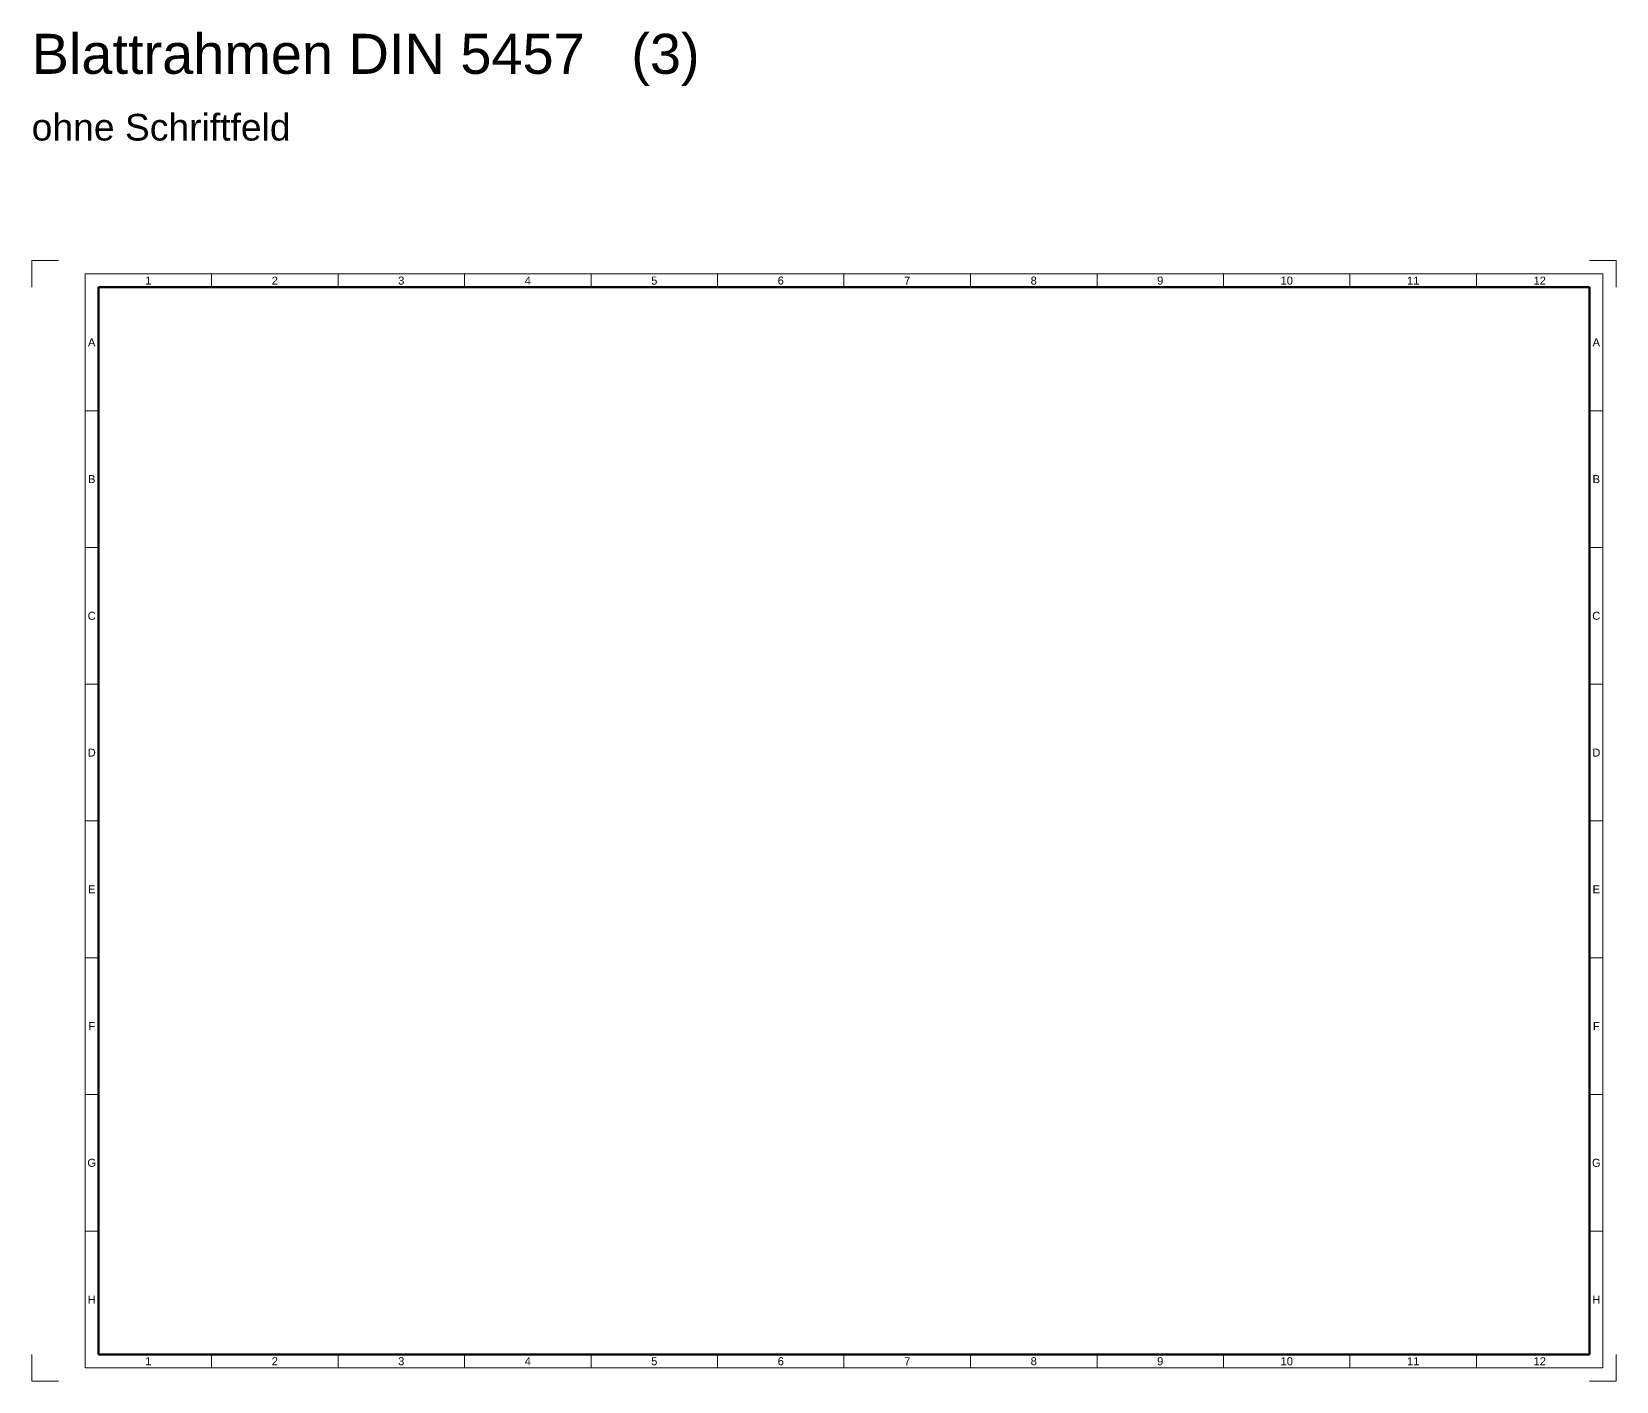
# Model space of a CAD drawing. Header units: millimetres. Extents: x 633 to 4785, y -1154 to 2521.
# Drawn here: x 2406 to 3000, y 340 to 846 of the extents above; entities that cross this region are included whole.
import ezdxf

# ---------------------------------------------------------------- set-up
doc = ezdxf.new("R2010")
doc.units = ezdxf.units.MM
doc.header["$LTSCALE"] = 5
for name, color, linetype, lineweight, true_color in [('_Blattschnitt', 1, 'Continuous', 5, 0xff0000), ('_Legende', 7, 'Continuous', 5, 0x000000), ('_Raster_0.18mm', 94, 'Continuous', 18, 0x008000), ('_Raster_1.00mm', 5, 'Continuous', 100, 0x0000ff), ('_Raster_Einteilung', 7, 'Continuous', 18, 0x000000), ('_Raster_txt', 7, 'Continuous', 5, 0x000000)]:
    doc.layers.add(name, color=color, linetype=linetype, lineweight=lineweight, true_color=true_color)
doc.styles.add('textstyle1159', font='')
doc.styles.add('textstyle1160', font='')
doc.styles.add('textstyle1560', font='')
doc.styles.add('textstyle1561', font='')
doc.styles.add('textstyle1562', font='')
doc.styles.add('textstyle1563', font='')
doc.styles.add('textstyle1564', font='')
doc.styles.add('textstyle1565', font='')
doc.styles.add('textstyle1566', font='')
doc.styles.add('textstyle1567', font='')
doc.styles.add('textstyle1568', font='')
doc.styles.add('textstyle1569', font='')
doc.styles.add('textstyle1570', font='')
doc.styles.add('textstyle1571', font='')
doc.styles.add('textstyle1572', font='')
doc.styles.add('textstyle1573', font='')
doc.styles.add('textstyle1574', font='')
doc.styles.add('textstyle1575', font='')
doc.styles.add('textstyle1576', font='')
doc.styles.add('textstyle1577', font='')
doc.styles.add('textstyle1578', font='')
doc.styles.add('textstyle1579', font='')
doc.styles.add('textstyle1580', font='')
doc.styles.add('textstyle1581', font='')
doc.styles.add('textstyle1582', font='')
doc.styles.add('textstyle1583', font='')
doc.styles.add('textstyle1584', font='')
doc.styles.add('textstyle1585', font='')
doc.styles.add('textstyle1586', font='')
doc.styles.add('textstyle1587', font='')
doc.styles.add('textstyle1588', font='')
doc.styles.add('textstyle1589', font='')
doc.styles.add('textstyle1590', font='')
doc.styles.add('textstyle1591', font='')
doc.styles.add('textstyle1592', font='')
doc.styles.add('textstyle1593', font='')
doc.styles.add('textstyle1594', font='')
doc.styles.add('textstyle1595', font='')
doc.styles.add('textstyle1596', font='')
doc.styles.add('textstyle1597', font='')
doc.styles.add('textstyle1598', font='')
doc.styles.add('textstyle1667', font='')
doc.styles.get('textstyle1159').set_extended_font_data('Arial')
doc.styles.get('textstyle1160').set_extended_font_data('Arial')
doc.styles.get('textstyle1560').set_extended_font_data('Arial')
doc.styles.get('textstyle1561').set_extended_font_data('Arial')
doc.styles.get('textstyle1562').set_extended_font_data('Arial')
doc.styles.get('textstyle1563').set_extended_font_data('Arial')
doc.styles.get('textstyle1564').set_extended_font_data('Arial')
doc.styles.get('textstyle1565').set_extended_font_data('Arial')
doc.styles.get('textstyle1566').set_extended_font_data('Arial')
doc.styles.get('textstyle1567').set_extended_font_data('Arial')
doc.styles.get('textstyle1568').set_extended_font_data('Arial')
doc.styles.get('textstyle1569').set_extended_font_data('Arial')
doc.styles.get('textstyle1570').set_extended_font_data('Arial')
doc.styles.get('textstyle1571').set_extended_font_data('Arial')
doc.styles.get('textstyle1572').set_extended_font_data('Arial')
doc.styles.get('textstyle1573').set_extended_font_data('Arial')
doc.styles.get('textstyle1574').set_extended_font_data('Arial')
doc.styles.get('textstyle1575').set_extended_font_data('Arial')
doc.styles.get('textstyle1576').set_extended_font_data('Arial')
doc.styles.get('textstyle1577').set_extended_font_data('Arial')
doc.styles.get('textstyle1578').set_extended_font_data('Arial')
doc.styles.get('textstyle1579').set_extended_font_data('Arial')
doc.styles.get('textstyle1580').set_extended_font_data('Arial')
doc.styles.get('textstyle1581').set_extended_font_data('Arial')
doc.styles.get('textstyle1582').set_extended_font_data('Arial')
doc.styles.get('textstyle1583').set_extended_font_data('Arial')
doc.styles.get('textstyle1584').set_extended_font_data('Arial')
doc.styles.get('textstyle1585').set_extended_font_data('Arial')
doc.styles.get('textstyle1586').set_extended_font_data('Arial')
doc.styles.get('textstyle1587').set_extended_font_data('Arial')
doc.styles.get('textstyle1588').set_extended_font_data('Arial')
doc.styles.get('textstyle1589').set_extended_font_data('Arial')
doc.styles.get('textstyle1590').set_extended_font_data('Arial')
doc.styles.get('textstyle1591').set_extended_font_data('Arial')
doc.styles.get('textstyle1592').set_extended_font_data('Arial')
doc.styles.get('textstyle1593').set_extended_font_data('Arial')
doc.styles.get('textstyle1594').set_extended_font_data('Arial')
doc.styles.get('textstyle1595').set_extended_font_data('Arial')
doc.styles.get('textstyle1596').set_extended_font_data('Arial')
doc.styles.get('textstyle1597').set_extended_font_data('Arial')
doc.styles.get('textstyle1598').set_extended_font_data('Arial')
doc.styles.get('textstyle1667').set_extended_font_data('Arial')

msp = doc.modelspace()

# ---------------------------------------------------------------- linework, layer by layer
at = {"layer": '_Blattschnitt'}
for p, q in [((2406.38, 760.29), (2416.38, 760.29)), ((2406.38, 760.29), (2406.38, 750.29)), ((3000.38, 760.29), (2990.38, 760.29)), ((3000.38, 760.29), (3000.38, 750.29)), ((2406.38, 340.29), (2406.38, 350.29)), ((3000.38, 340.29), (3000.38, 350.29)), ((2406.38, 340.29), (2416.38, 340.29)), ((3000.38, 340.29), (2990.38, 340.29))]:
    msp.add_line(p, q, dxfattribs=at)
at = {"layer": '_Raster_0.18mm'}
for p, q in [((2995.38, 755.29), (2426.38, 755.29)), ((2426.38, 755.29), (2426.38, 345.29)), ((2995.38, 345.29), (2995.38, 755.29)), ((2426.38, 345.29), (2995.38, 345.29))]:
    msp.add_line(p, q, dxfattribs=at)
at = {"layer": '_Raster_1.00mm'}
for p, q in [((2990.38, 750.29), (2431.38, 750.29)), ((2431.38, 750.29), (2431.38, 350.29)), ((2990.38, 350.29), (2990.38, 750.29)), ((2431.38, 350.29), (2990.38, 350.29))]:
    msp.add_line(p, q, dxfattribs=at)
at = {"layer": '_Raster_Einteilung'}
for p, q in [((2473.8, 755.29), (2473.8, 750.29)), ((2521.22, 755.29), (2521.22, 750.29)), ((2568.63, 755.29), (2568.63, 750.29)), ((2616.05, 755.29), (2616.05, 750.29)), ((2663.47, 755.29), (2663.47, 750.29)), ((2710.88, 755.29), (2710.88, 750.29)), ((2758.3, 755.29), (2758.3, 750.29)), ((2805.72, 755.29), (2805.72, 750.29)), ((2853.13, 755.29), (2853.13, 750.29)), ((2900.55, 755.29), (2900.55, 750.29)), ((2947.97, 755.29), (2947.97, 750.29)), ((2426.38, 704.04), (2431.38, 704.04)), ((2990.38, 704.04), (2995.38, 704.04)), ((2426.38, 652.79), (2431.38, 652.79)), ((2990.38, 652.79), (2995.38, 652.79)), ((2426.38, 601.54), (2431.38, 601.54)), ((2990.38, 601.54), (2995.38, 601.54)), ((2426.38, 550.29), (2431.38, 550.29)), ((2990.38, 550.29), (2995.38, 550.29)), ((2426.38, 499.04), (2431.38, 499.04)), ((2990.38, 499.04), (2995.38, 499.04)), ((2426.38, 447.79), (2431.38, 447.79)), ((2990.38, 447.79), (2995.38, 447.79)), ((2426.38, 396.54), (2431.38, 396.54)), ((2990.38, 396.54), (2995.38, 396.54)), ((2473.8, 350.29), (2473.8, 345.29)), ((2521.22, 350.29), (2521.22, 345.29)), ((2568.63, 350.29), (2568.63, 345.29)), ((2616.05, 350.29), (2616.05, 345.29)), ((2663.47, 350.29), (2663.47, 345.29)), ((2710.88, 350.29), (2710.88, 345.29)), ((2758.3, 350.29), (2758.3, 345.29)), ((2805.72, 350.29), (2805.72, 345.29)), ((2853.13, 350.29), (2853.13, 345.29)), ((2900.55, 350.29), (2900.55, 345.29)), ((2947.97, 350.29), (2947.97, 345.29))]:
    msp.add_line(p, q, dxfattribs=at)

# ---------------------------------------------------------------- texts
at = {"layer": '_Legende', "attachment_point": 1}
for s, insert, char_height, style in [('Blattrahmen DIN 5457   (3)', (2406.38, 845.29), 15, 'textstyle1160'), ('ohne Schriftfeld', (2406.38, 815.29), 10, 'textstyle1159')]:
    msp.add_mtext(s, dxfattribs=dict(at, insert=insert, char_height=char_height, style=style))
at = {"layer": '_Raster_txt', "char_height": 3, "attachment_point": 5}
for s, insert, style in [('1', (2450.09, 752.79), 'textstyle1587'), ('2', (2497.51, 752.79), 'textstyle1588'), ('3', (2544.92, 752.79), 'textstyle1589'), ('4', (2592.34, 752.79), 'textstyle1590'), ('5', (2639.76, 752.79), 'textstyle1591'), ('6', (2687.17, 752.79), 'textstyle1592'), ('7', (2734.59, 752.79), 'textstyle1593'), ('8', (2782.01, 752.79), 'textstyle1594'), ('9', (2829.42, 752.79), 'textstyle1595'), ('10', (2876.84, 752.79), 'textstyle1596'), ('11', (2924.26, 752.79), 'textstyle1597'), ('12', (2971.67, 752.79), 'textstyle1598'), ('A', (2428.88, 729.66), 'textstyle1567'), ('A', (2992.88, 729.66), 'textstyle1575'), ('B', (2428.88, 678.41), 'textstyle1566'), ('B', (2992.88, 678.41), 'textstyle1574'), ('C', (2428.88, 627.16), 'textstyle1565'), ('C', (2992.88, 627.16), 'textstyle1573'), ('D', (2428.88, 575.91), 'textstyle1564'), ('D', (2992.88, 575.91), 'textstyle1572'), ('E', (2428.88, 524.66), 'textstyle1563'), ('E', (2992.88, 524.66), 'textstyle1571'), ('F', (2428.88, 473.41), 'textstyle1562'), ('F', (2992.88, 473.41), 'textstyle1570'), ('G', (2428.88, 422.16), 'textstyle1561'), ('G', (2992.88, 422.16), 'textstyle1569'), ('H', (2428.88, 370.91), 'textstyle1560'), ('H', (2992.88, 370.91), 'textstyle1568'), ('1', (2450.09, 347.79), 'textstyle1667'), ('2', (2497.51, 347.79), 'textstyle1576'), ('3', (2544.92, 347.79), 'textstyle1577'), ('4', (2592.34, 347.79), 'textstyle1578'), ('5', (2639.76, 347.79), 'textstyle1579'), ('6', (2687.17, 347.79), 'textstyle1580'), ('7', (2734.59, 347.79), 'textstyle1581'), ('8', (2782.01, 347.79), 'textstyle1582'), ('9', (2829.42, 347.79), 'textstyle1583'), ('10', (2876.84, 347.79), 'textstyle1584'), ('11', (2924.26, 347.79), 'textstyle1585'), ('12', (2971.67, 347.79), 'textstyle1586')]:
    msp.add_mtext(s, dxfattribs=dict(at, insert=insert, style=style))

doc.saveas('drawing.dxf')
